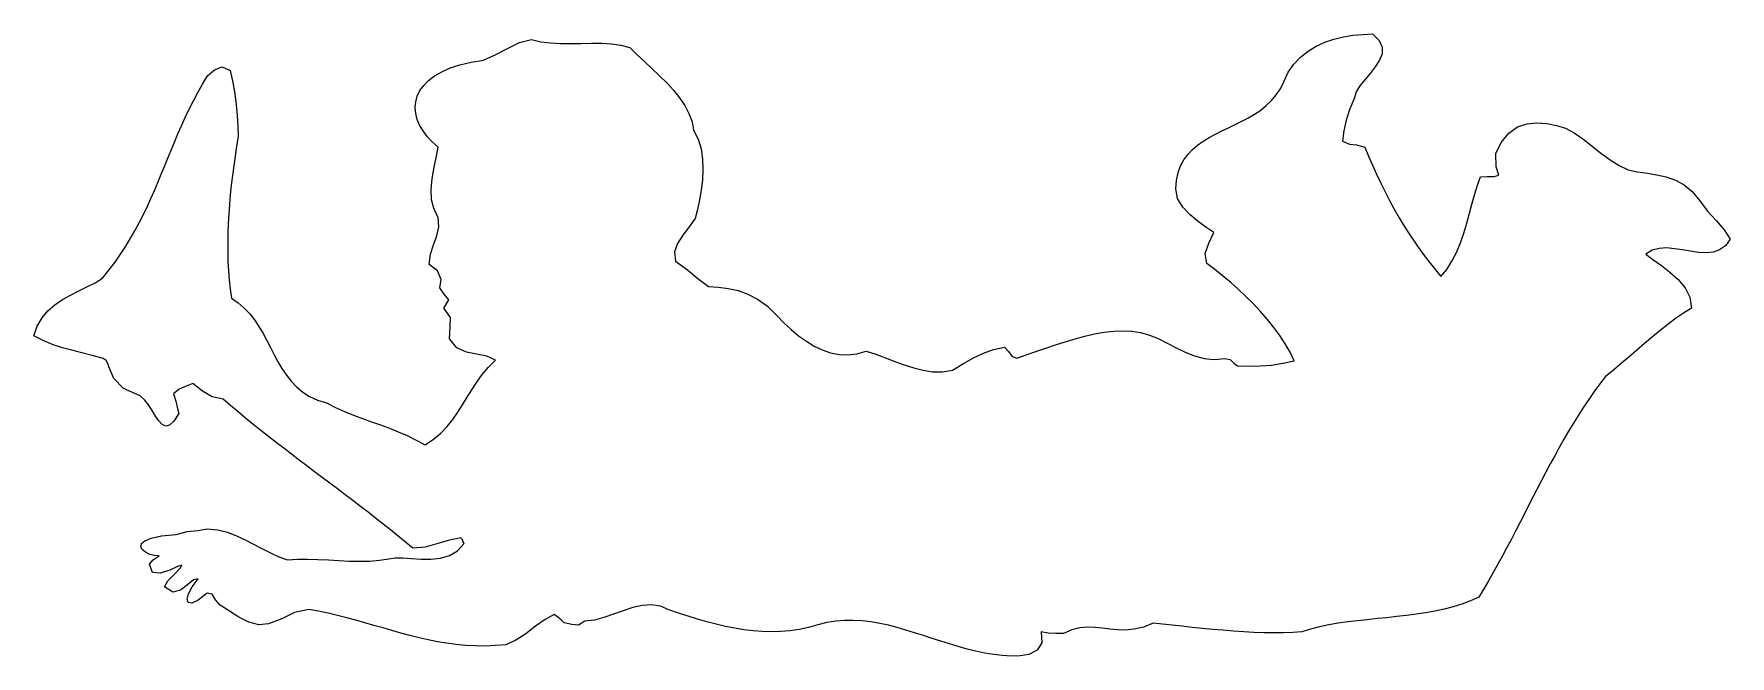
# Model space of a CAD drawing. Extents: x 856 to 1002, y 14 to 67.
import ezdxf

# ---------------------------------------------------------------- set-up
doc = ezdxf.new("R2010")
doc.units = 0
doc.header["$MEASUREMENT"] = 0
doc.layers.add('LAYER_1', color=7, linetype='CONTINUOUS')

msp = doc.modelspace()

# ---------------------------------------------------------------- linework, layer by layer
at = {"layer": 'LAYER_1', "linetype": 'CONTINUOUS'}
msp.add_lwpolyline([(862.3, 46.02), (862.85, 46.7), (863.37, 47.39), (863.85, 48.07), (864.29, 48.75), (864.71, 49.44), (865.1, 50.12), (865.47, 50.8), (865.81, 51.48), (866.14, 52.17), (866.45, 52.85), (866.75, 53.53), (867.05, 54.22), (867.33, 54.91), (867.61, 55.59), (867.89, 56.28), (868.17, 56.98), (868.46, 57.67), (868.76, 58.37), (869.06, 59.07), (869.38, 59.77), (869.72, 60.48), (870.08, 61.19), (870.45, 61.91), (870.86, 62.63), (871.29, 63.35), (871.29, 63.35), (871.9, 63.85), (872.55, 64.1), (873.24, 63.79), (873.46, 62.78), (873.62, 61.81), (873.75, 60.87), (873.83, 59.94), (873.88, 59.04), (873.91, 58.14), (873.77, 57.31), (873.65, 56.47), (873.53, 55.64), (873.42, 54.81), (873.32, 53.98), (873.24, 53.15), (873.17, 52.32), (873.11, 51.5), (873.06, 50.68), (873.03, 49.87), (873.02, 49.06), (873.02, 48.25), (873.04, 47.45), (873.08, 46.65), (873.14, 45.86), (873.22, 45.08), (873.33, 44.3), (873.92, 43.91), (874.44, 43.46), (874.9, 42.97), (875.32, 42.44), (875.69, 41.87), (876.04, 41.29), (876.36, 40.68), (876.68, 40.07), (876.99, 39.46), (877.32, 38.86), (877.66, 38.27), (878.04, 37.72), (878.45, 37.19), (878.92, 36.7), (879.44, 36.27), (880.03, 35.89), (880.71, 35.58), (881.47, 35.34), (882.25, 34.94), (883.03, 34.59), (883.8, 34.28), (884.56, 33.99), (885.33, 33.72), (886.09, 33.45), (886.86, 33.17), (887.62, 32.87), (888.39, 32.54), (889.16, 32.16), (889.93, 31.74), (890.65, 32.23), (891.27, 32.76), (891.81, 33.33), (892.28, 33.92), (892.71, 34.54), (893.12, 35.17), (893.51, 35.82), (893.91, 36.47), (894.34, 37.12), (894.81, 37.76), (895.34, 38.39), (895.95, 39.01), (895.2, 39.34), (894.33, 39.5), (893.45, 39.68), (892.64, 40.06), (892, 40.81), (892.05, 41.88), (892.08, 42.65), (891.53, 43.46), (891.96, 44.17), (891.55, 44.64), (891.18, 45.2), (891.3, 45.89), (890.97, 46.65), (890.28, 47.18), (890.39, 48.07), (890.64, 48.88), (890.92, 49.65), (891.09, 50.4), (891.05, 51.17), (890.66, 52.01), (890.46, 52.73), (890.43, 53.6), (890.52, 54.56), (890.69, 55.53), (890.88, 56.45), (891.04, 57.24), (890.53, 57.68), (890.1, 58.14), (889.74, 58.62), (889.45, 59.11), (889.25, 59.61), (889.12, 60.12), (889.08, 60.62), (889.12, 61.11), (889.25, 61.6), (889.48, 62.07), (889.8, 62.51), (890.21, 62.94), (890.73, 63.33), (891.35, 63.69), (892.07, 64.01), (892.9, 64.29), (893.85, 64.51), (894.91, 64.69), (894.91, 64.69), (895.91, 65.13), (896.96, 65.68), (898.01, 66.18), (899.04, 66.46), (899.82, 66.26), (900.65, 66.15), (901.51, 66.1), (902.39, 66.1), (903.28, 66.12), (904.17, 66.14), (905.04, 66.14), (905.88, 66.09), (906.69, 65.97), (907.44, 65.76), (908.05, 65.17), (908.69, 64.57), (909.34, 63.96), (909.98, 63.35), (910.6, 62.73), (911.18, 62.1), (911.7, 61.45), (912.15, 60.79), (912.51, 60.11), (912.77, 59.41), (912.91, 58.7), (913.3, 57.91), (913.55, 57.08), (913.68, 56.21), (913.71, 55.33), (913.66, 54.44), (913.55, 53.56), (913.4, 52.71), (913.23, 51.89), (913.05, 51.13), (912.54, 50.4), (911.98, 49.7), (911.52, 48.99), (911.27, 48.26), (911.37, 47.47), (912.38, 46.72), (913.26, 45.98), (914.19, 45.29), (915.03, 45.24), (915.87, 45.13), (916.71, 44.95), (917.55, 44.65), (918.39, 44.22), (919.22, 43.62), (920.03, 42.82), (920.64, 42.2), (921.26, 41.62), (921.9, 41.09), (922.56, 40.61), (923.23, 40.2), (923.92, 39.87), (924.64, 39.62), (925.37, 39.48), (926.12, 39.45), (926.89, 39.54), (927.68, 39.76), (928.52, 39.5), (929.33, 39.2), (930.14, 38.89), (930.94, 38.59), (931.75, 38.33), (932.55, 38.13), (933.37, 38.01), (934.21, 38.01), (935.07, 38.13), (936, 38.71), (936.87, 39.2), (937.72, 39.61), (938.59, 39.91), (939.52, 40.11), (939.88, 39.73), (940.17, 39.32), (940.57, 39.18), (941.39, 39.45), (942.21, 39.73), (943.05, 40.02), (943.89, 40.31), (944.73, 40.58), (945.58, 40.83), (946.41, 41.06), (947.24, 41.24), (948.06, 41.39), (948.87, 41.48), (949.66, 41.51), (950.43, 41.48), (951.18, 41.36), (951.94, 41.15), (952.69, 40.84), (953.45, 40.46), (954.21, 40.06), (954.98, 39.68), (955.78, 39.36), (956.61, 39.13), (957.48, 39.05), (958.4, 39.15), (958.84, 39.04), (959.19, 38.72), (959.47, 38.51), (960.44, 38.47), (961.4, 38.5), (962.38, 38.58), (963.35, 38.73), (964.33, 38.95), (963.97, 39.67), (963.55, 40.39), (963.09, 41.1), (962.58, 41.8), (962.03, 42.49), (961.44, 43.16), (960.83, 43.81), (960.19, 44.45), (959.54, 45.07), (958.87, 45.66), (958.2, 46.22), (957.52, 46.76), (956.85, 47.27), (956.7, 48.13), (957.01, 49.02), (957.44, 49.94), (956.84, 50.34), (956.13, 50.84), (955.41, 51.43), (954.78, 52.1), (954.34, 52.85), (954.18, 53.66), (954.24, 54.39), (954.38, 55.05), (954.59, 55.63), (954.87, 56.15), (955.22, 56.61), (955.61, 57.03), (956.05, 57.4), (956.53, 57.74), (957.04, 58.06), (957.58, 58.35), (958.14, 58.63), (958.7, 58.9), (959.27, 59.17), (959.84, 59.45), (960.4, 59.75), (960.94, 60.07), (961.46, 60.41), (961.94, 60.8), (962.39, 61.22), (962.79, 61.7), (963.14, 62.23), (963.43, 62.83), (963.43, 62.83), (963.82, 63.64), (964.3, 64.35), (964.87, 64.95), (965.51, 65.46), (966.2, 65.88), (966.95, 66.21), (967.73, 66.48), (968.54, 66.67), (969.36, 66.81), (970.19, 66.89), (971.02, 66.93), (971.61, 66.37), (971.87, 65.8), (971.85, 65.23), (971.64, 64.67), (971.27, 64.11), (970.83, 63.55), (970.36, 63.01), (969.94, 62.47), (969.63, 61.96), (969.48, 61.46), (969.08, 60.5), (968.78, 59.55), (968.58, 58.63), (968.46, 57.74), (969.07, 57.49), (969.67, 57.43), (970.38, 57.24), (970.7, 56.46), (971.04, 55.69), (971.38, 54.92), (971.74, 54.16), (972.11, 53.41), (972.49, 52.67), (972.89, 51.93), (973.31, 51.19), (973.75, 50.46), (974.22, 49.74), (974.7, 49.02), (975.21, 48.3), (975.74, 47.58), (976.3, 46.87), (976.89, 46.16), (977.4, 46.77), (977.83, 47.46), (978.21, 48.22), (978.55, 49.03), (978.84, 49.87), (979.1, 50.73), (979.34, 51.59), (979.57, 52.43), (979.79, 53.24), (980.02, 53.99), (980.27, 54.68), (980.86, 54.71), (981.46, 54.72), (981.84, 54.83), (981.61, 55.56), (981.59, 56.68), (982.04, 57.62), (982.7, 58.44), (983.45, 58.96), (984.26, 59.24), (985.1, 59.32), (985.95, 59.25), (986.77, 59.09), (987.54, 58.87), (988.29, 58.47), (989.05, 57.94), (989.82, 57.35), (990.59, 56.73), (991.37, 56.15), (992.14, 55.65), (992.92, 55.29), (993.73, 55.13), (994.56, 55), (995.38, 54.86), (996.18, 54.68), (996.97, 54.41), (997.71, 54), (998.41, 53.43), (999.06, 52.65), (999.72, 51.75), (1000.45, 50.94), (1001.13, 50.16), (1001.64, 49.36), (1001.24, 48.79), (1000.75, 48.43), (1000.2, 48.24), (999.59, 48.18), (998.93, 48.22), (998.26, 48.32), (997.56, 48.44), (996.88, 48.54), (996.2, 48.6), (995.56, 48.56), (994.97, 48.4), (994.43, 48.08), (995.04, 47.61), (995.76, 47.11), (996.5, 46.54), (997.2, 45.91), (997.79, 45.19), (998.19, 44.38), (998.33, 43.46), (997.65, 43.03), (996.98, 42.56), (996.31, 42.06), (995.65, 41.54), (994.99, 40.99), (994.33, 40.42), (993.67, 39.85), (993, 39.28), (992.33, 38.71), (991.66, 38.15), (990.97, 37.61), (990.48, 36.96), (990, 36.3), (989.54, 35.64), (989.09, 34.97), (988.66, 34.29), (988.23, 33.61), (987.82, 32.92), (987.42, 32.22), (987.02, 31.53), (986.63, 30.82), (986.25, 30.12), (985.87, 29.41), (985.5, 28.7), (985.13, 27.99), (984.77, 27.27), (984.4, 26.55), (984.03, 25.84), (983.66, 25.12), (983.29, 24.4), (982.92, 23.68), (982.54, 22.97), (982.16, 22.25), (981.77, 21.54), (981.37, 20.82), (980.97, 20.11), (980.55, 19.41), (980.12, 18.71), (980.12, 18.71), (979.42, 18.38), (978.69, 18.11), (977.94, 17.87), (977.17, 17.67), (976.38, 17.5), (975.57, 17.36), (974.76, 17.24), (973.93, 17.13), (973.09, 17.04), (972.26, 16.95), (971.42, 16.87), (970.58, 16.78), (969.74, 16.69), (968.92, 16.59), (968.1, 16.47), (967.29, 16.33), (966.5, 16.16), (965.72, 15.97), (964.97, 15.74), (964.97, 15.74), (964.2, 15.68), (963.4, 15.65), (962.58, 15.64), (961.73, 15.66), (960.87, 15.69), (960, 15.74), (959.12, 15.8), (958.24, 15.87), (957.35, 15.95), (956.47, 16.03), (955.6, 16.12), (954.74, 16.21), (953.89, 16.3), (953.06, 16.39), (952.26, 16.47), (951.41, 16.14), (950.62, 15.96), (949.89, 15.89), (949.2, 15.9), (948.55, 15.97), (947.91, 16.05), (947.27, 16.12), (946.64, 16.14), (945.98, 16.08), (945.3, 15.91), (944.58, 15.59), (943.92, 15.61), (943.26, 15.63), (942.66, 15.74), (942.72, 14.8), (942.31, 14.16), (941.61, 13.79), (940.86, 13.67), (940.1, 13.66), (939.34, 13.7), (938.58, 13.79), (937.83, 13.91), (937.07, 14.07), (936.32, 14.26), (935.57, 14.47), (934.82, 14.7), (934.07, 14.94), (933.33, 15.18), (932.58, 15.43), (931.83, 15.66), (931.08, 15.89), (930.34, 16.11), (929.59, 16.3), (928.84, 16.46), (928.09, 16.59), (927.34, 16.68), (926.58, 16.72), (925.83, 16.72), (925.07, 16.66), (924.31, 16.54), (923.55, 16.35), (923.55, 16.35), (922.74, 16.12), (921.94, 15.95), (921.15, 15.83), (920.36, 15.76), (919.57, 15.74), (918.78, 15.76), (918, 15.81), (917.21, 15.91), (916.43, 16.04), (915.64, 16.2), (914.85, 16.39), (914.05, 16.6), (913.24, 16.83), (912.43, 17.08), (911.61, 17.35), (910.79, 17.63), (910.06, 17.95), (909.3, 18.06), (908.51, 17.99), (907.7, 17.81), (906.88, 17.54), (906.05, 17.25), (905.23, 16.97), (904.41, 16.75), (903.6, 16.64), (903.04, 16.3), (902.48, 16.37), (901.83, 16.5), (901.57, 16.77), (901.28, 17), (900.98, 17.22), (900.19, 16.79), (899.37, 16.21), (898.53, 15.58), (897.68, 15.02), (896.83, 14.63), (895.94, 14.56), (895.07, 14.52), (894.22, 14.53), (893.39, 14.58), (892.57, 14.65), (891.76, 14.76), (890.97, 14.89), (890.18, 15.05), (889.4, 15.23), (888.62, 15.42), (887.85, 15.63), (887.08, 15.85), (886.32, 16.07), (885.54, 16.29), (884.77, 16.52), (883.99, 16.74), (883.21, 16.95), (882.41, 17.15), (881.61, 17.34), (880.79, 17.51), (879.96, 17.66), (879.96, 17.66), (878.74, 17.4), (877.64, 16.86), (876.52, 16.41), (875.68, 16.33), (874.83, 16.56), (873.98, 17), (873.16, 17.52), (872.37, 18.01), (871.98, 18.47), (871.7, 18.96), (871.26, 19.05), (870.49, 18.45), (869.95, 18.2), (869.64, 18.24), (869.55, 18.53), (869.67, 19), (869.98, 19.6), (870.48, 20.28), (870.1, 20.2), (869.58, 19.76), (868.98, 19.3), (868.31, 19.13), (867.62, 19.58), (867.9, 20.1), (868.49, 20.71), (868.96, 21.18), (869.1, 21.46), (868.73, 21.33), (868.05, 21.01), (867.27, 20.77), (866.58, 20.83), (866.33, 21.52), (866.63, 21.89), (867.16, 22.25), (866.76, 22.27), (866.35, 22.37), (865.99, 22.55), (865.72, 22.77), (865.59, 23.02), (865.64, 23.29), (865.92, 23.54), (866.47, 23.77), (867.36, 23.95), (868.61, 24.06), (869.55, 24.34), (870.48, 24.4), (871.26, 24.55), (872.16, 24.46), (872.99, 24.26), (873.77, 23.97), (874.52, 23.62), (875.24, 23.24), (875.95, 22.86), (876.67, 22.49), (877.4, 22.16), (878.15, 21.9), (879, 21.96), (879.86, 21.96), (880.74, 21.93), (881.64, 21.89), (882.53, 21.84), (883.42, 21.8), (884.3, 21.78), (885.17, 21.8), (886.01, 21.86), (886.82, 21.99), (887.35, 22.08), (888, 22.08), (888.76, 22.03), (889.57, 21.97), (890.41, 21.96), (891.23, 22.04), (892, 22.26), (892.69, 22.67), (893.25, 23.3), (893.25, 23.3), (893.17, 23.45), (893.13, 23.64), (892.99, 23.8), (891.9, 23.57), (890.91, 23.26), (889.92, 22.99), (888.86, 22.89), (888.23, 23.42), (887.6, 23.94), (886.96, 24.46), (886.32, 24.97), (885.68, 25.47), (885.03, 25.98), (884.38, 26.48), (883.73, 26.98), (883.07, 27.47), (882.42, 27.97), (881.76, 28.46), (881.1, 28.95), (880.44, 29.45), (879.79, 29.94), (879.13, 30.44), (878.47, 30.94), (877.81, 31.45), (877.16, 31.95), (876.5, 32.47), (875.85, 32.98), (875.2, 33.5), (874.55, 34.03), (873.91, 34.57), (873.26, 35.11), (872.63, 35.66), (872.63, 35.66), (871.68, 35.87), (870.86, 36.35), (870.04, 37), (869.47, 36.77), (868.85, 36.51), (868.38, 36.1), (868.57, 35.49), (868.69, 34.97), (868.82, 34.44), (868.4, 33.78), (868.04, 33.43), (867.71, 33.36), (867.41, 33.5), (867.13, 33.8), (866.84, 34.21), (866.55, 34.69), (866.24, 35.17), (865.9, 35.6), (865.51, 35.94), (865.07, 36.13), (864.09, 36.57), (863.28, 37.44), (862.83, 38.42), (862.76, 38.72), (862.62, 38.98), (862.36, 39.15), (861.4, 39.41), (860.52, 39.63), (859.68, 39.84), (858.87, 40.06), (858.07, 40.32), (857.27, 40.65), (856.43, 41.07), (856.71, 41.91), (857.12, 42.62), (857.63, 43.22), (858.21, 43.73), (858.86, 44.18), (859.55, 44.57), (860.26, 44.93), (860.97, 45.28), (861.66, 45.63), (862.3, 46.02)], dxfattribs=at)

doc.saveas('drawing.dxf')
